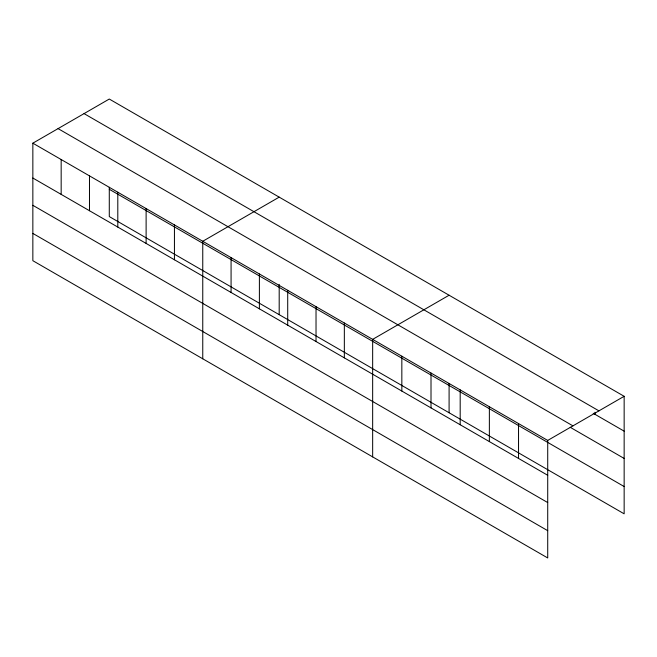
<?xml version="1.0" encoding="UTF-8"?>
<svg xmlns="http://www.w3.org/2000/svg" width="657" height="657" viewBox="0 0 657 657"><rect width="100%" height="100%" fill="white"/><g stroke="black" fill="none" stroke-linecap="round" stroke-linejoin="round"><path stroke-width="0.99" d="M547.716 502.564L547.716 440.428L32.85 143.177L32.85 260.698L547.716 557.957L547.716 502.564L32.85 205.312M109.284 187.278L109.284 216.572L624.15 513.823L624.15 396.302L109.284 99.043L32.85 143.177M279.192 197.141L202.758 241.267L202.758 358.796M449.092 295.231L372.659 339.365L372.659 456.886M547.716 440.428L624.15 396.302M84.063 113.612L598.929 410.863M593.205 413.294L624.15 431.156M58.071 128.616L572.937 425.867M570.219 427.296L624.15 458.438M109.284 189.29L624.15 486.541M32.85 178.031L547.716 475.282M32.85 233.416L547.716 530.675M594.971 412.259L594.971 414.312M518.537 423.584L518.537 458.438M489.366 406.74L489.366 441.594M460.187 389.897L460.187 424.751M449.092 383.466L449.092 412.76M431.008 373.053L431.008 407.907M401.838 356.209L401.838 391.063M344.342 323.014L344.342 357.868M316.025 306.663L316.025 341.517M287.709 290.32L287.709 325.174M279.192 284.374L279.192 314.662M259.392 273.969L259.392 308.823M231.075 257.618L231.075 292.472M174.442 224.924L174.442 259.778M146.117 208.573L146.117 243.427M117.8 192.222L117.8 227.076M89.483 175.871L89.483 210.725M61.167 159.528L61.167 194.382"/></g></svg>
